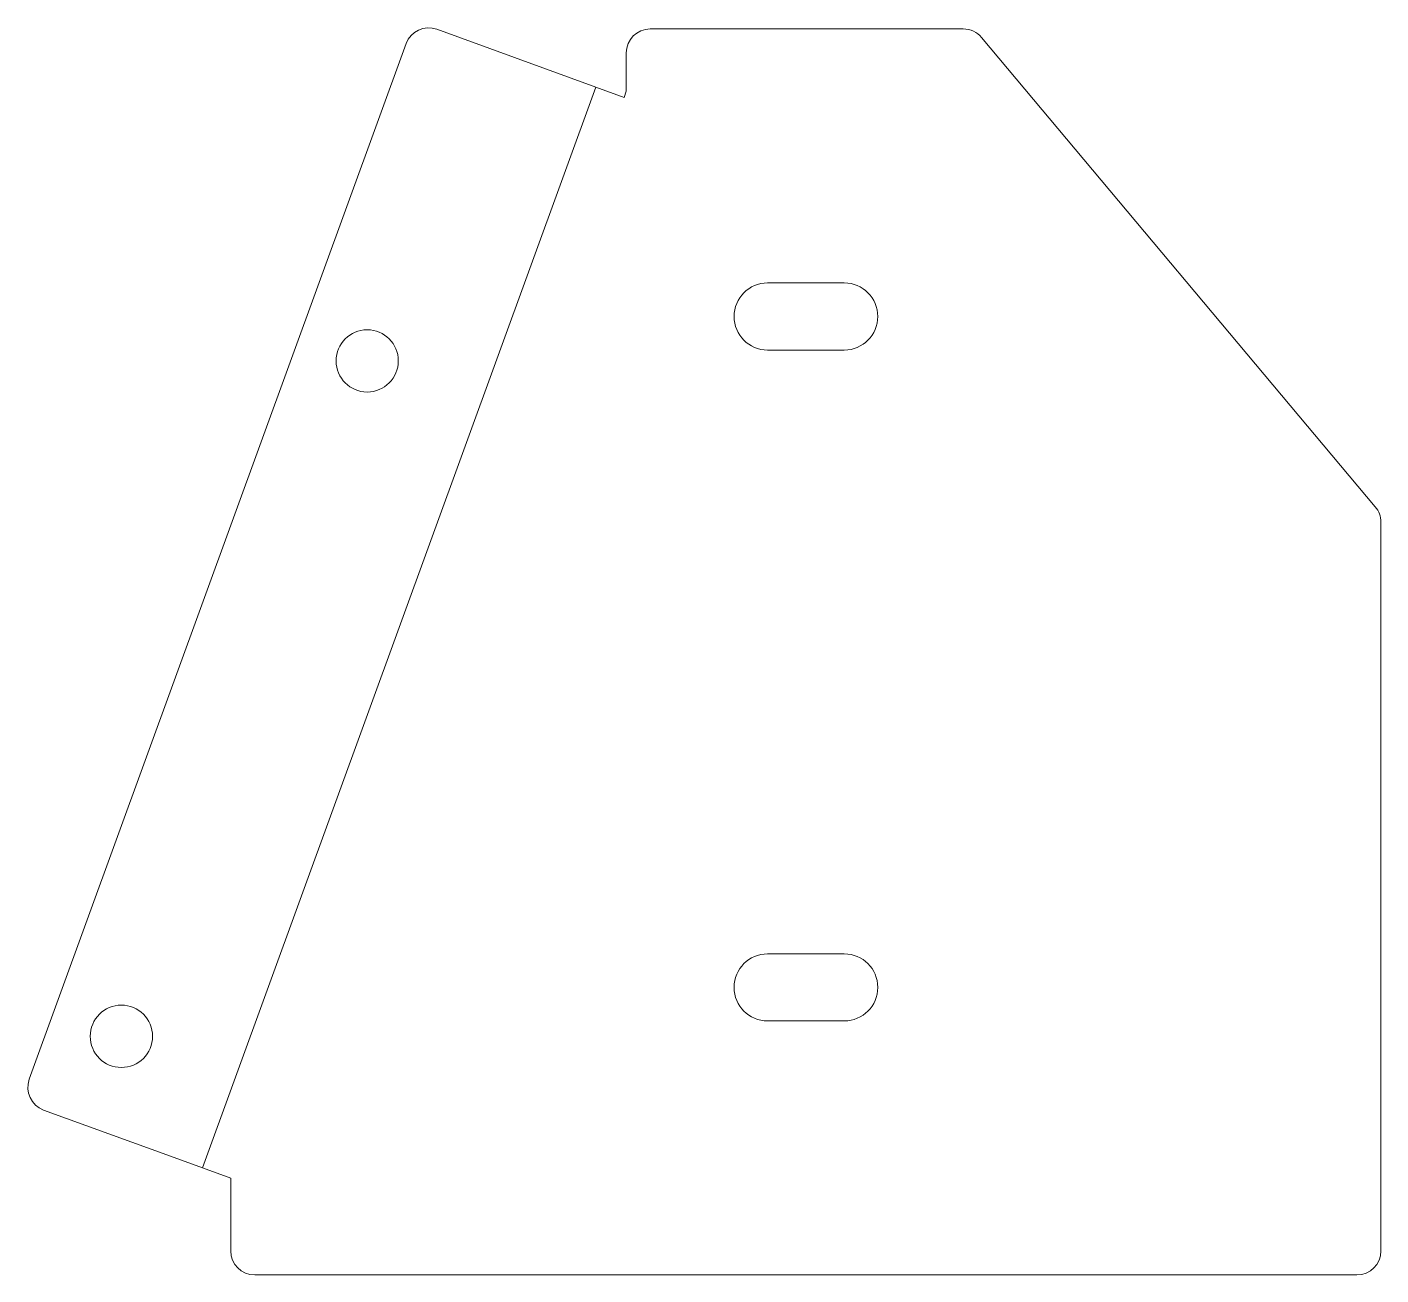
# Model space of a CAD drawing. Header units: metres. Extents: x -141 to 141, y -130 to 130.
import ezdxf

# ---------------------------------------------------------------- set-up
doc = ezdxf.new("R2010")
doc.units = ezdxf.units.M
doc.layers.add('GIECIE', color=6, linetype='Continuous')

msp = doc.modelspace()

# ---------------------------------------------------------------- linework, layer by layer
at = {"color": 7, "linetype": 'Continuous', "lineweight": 18}
for p, q in [((-55.82, 129.82), (-28.57, 119.9)), ((-11.3, 129.88), (54.04, 129.88)), ((57.87, 128.09), (140.03, 30.17)), ((-62.23, 126.83), (-140.9, -89.3)), ((-16.3, 116.88), (-16.3, 124.88)), ((-28.57, 119.9), (-16.76, 115.6)), ((-16.76, 115.6), (-16.3, 116.88)), ((29.2, 76.88), (13.2, 76.88)), ((29.2, 62.88), (13.2, 62.88)), ((141.2, 26.96), (141.2, -125.12)), ((29.2, -63.12), (13.2, -63.12)), ((29.2, -77.12), (13.2, -77.12)), ((-137.91, -95.71), (-110.66, -105.62)), ((-110.66, -105.62), (-98.85, -109.92)), ((-98.85, -125.12), (-98.85, -109.92)), ((136.2, -130.12), (-93.85, -130.12))]:
    msp.add_line(p, q, dxfattribs=at)
at = {"color": 7, "linetype": 'Continuous', "lineweight": 18, "extrusion": (0, 0, -1)}
for centre in [(70.37, 60.62), (121.67, -80.33)]:
    msp.add_circle(centre, 6.5, dxfattribs=at)
for centre, radius, start, end in [((57.53, 125.12), 5, 20, 110), ((11.3, 124.88), 5, 0, 90), ((-54.04, 124.88), 5, 90, 140), ((-13.2, 69.88), 7, -90, 90), ((-29.2, 69.88), 7, 90, -90), ((-136.2, 26.96), 5, 140, 180), ((-13.2, -70.12), 7, -90, 90), ((-29.2, -70.12), 7, 90, -90), ((136.2, -91.01), 5, -70, 20), ((93.85, -125.12), 5, -90, 0), ((-136.2, -125.12), 5, 180, -90)]:
    msp.add_arc(centre, radius, start, end, dxfattribs=at)
at = {"layer": 'GIECIE', "color": 6, "lineweight": 13}
msp.add_line((-22.67, 117.75), (-104.75, -107.77), dxfattribs=at)

doc.saveas('drawing.dxf')
